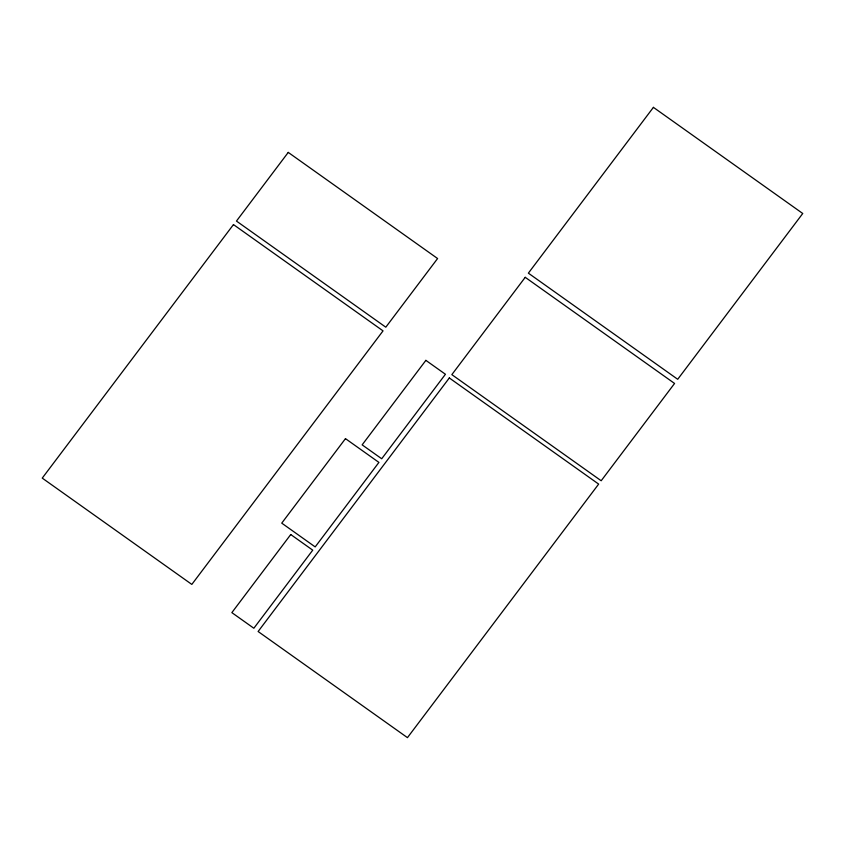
<?xml version="1.0" encoding="UTF-8"?>
<svg xmlns="http://www.w3.org/2000/svg" width="845" height="845" viewBox="0 0 845 845"><rect width="100%" height="100%" fill="white"/><g stroke="black" fill="none" stroke-linecap="round" stroke-linejoin="round"><path stroke-width="1.27" d="M233.463 224.58L42.25 478.112L191.826 584.413L383.038 330.87L233.463 224.58M288.251 152.406L236.463 221.073L385.806 327.195L437.594 258.528L288.251 152.406M345.468 438.639L281.744 523.139L315.185 546.905L378.919 462.405L345.468 438.639M290.743 534.536L231.857 612.625L253.849 628.247L312.734 550.158L290.743 534.536M425.869 360.361L362.146 444.861L381.708 458.761L445.431 374.261L425.869 360.361M449.318 377.968L258.116 631.511L407.459 737.643L598.661 484.1L449.318 377.968M525.231 277.318L451.843 374.631L601.186 480.752L674.574 383.45L525.231 277.318M653.407 107.357L528.368 273.157L677.711 379.289L802.75 213.489L653.407 107.357"/></g></svg>
